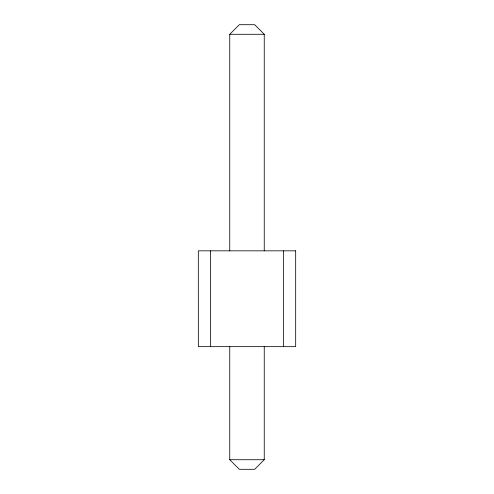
<?xml version="1.0" encoding="UTF-8"?>
<svg xmlns="http://www.w3.org/2000/svg" width="494" height="494" viewBox="0 0 494 494"><rect width="100%" height="100%" fill="white"/><g stroke="black" fill="none" stroke-linecap="round" stroke-linejoin="round"><path stroke-width="0.74" d="M229.753 250.853L229.753 34.284L239.331 24.7L254.663 24.7L264.247 34.284L264.247 250.853M264.247 346.424L264.247 459.716L254.663 469.3L239.331 469.3L229.753 459.716L229.753 346.424M229.753 34.284L264.247 34.284M229.753 459.716L264.247 459.716M283.408 250.835L283.408 346.652M210.586 250.835L210.586 346.652M295.678 250.835L198.322 250.835L198.329 346.652L295.678 346.652L295.678 250.835"/></g></svg>
